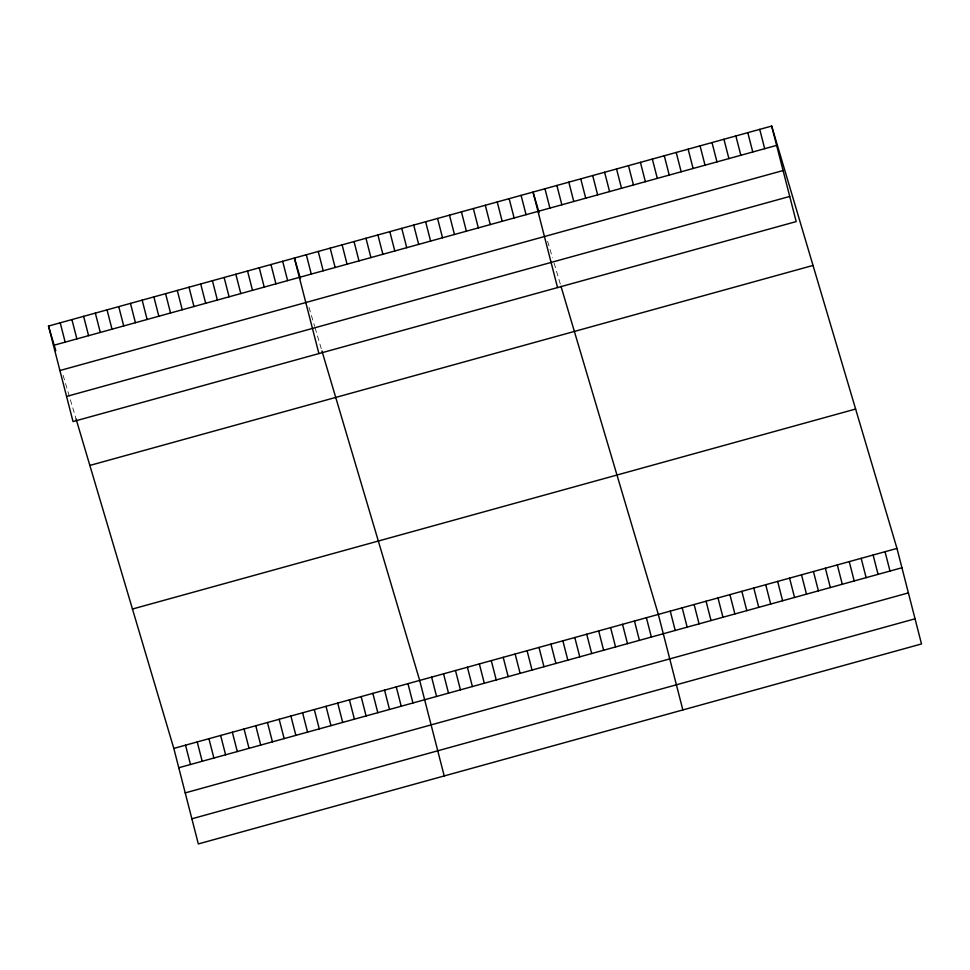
<?xml version="1.0" encoding="UTF-8"?>
<svg xmlns="http://www.w3.org/2000/svg" width="970" height="970" viewBox="0 0 970 970"><rect width="100%" height="100%" fill="white"/><g stroke="black" fill="none" stroke-linecap="round" stroke-linejoin="round"><path stroke-width="0.73" stroke-dasharray="4.85 3.64" d="M547.613 241.251L552.476 257.644M554.1 263.112L560.587 284.974M308.969 307.248L310.994 314.086M311.406 315.444L314.644 326.381M315.056 327.751L321.943 350.97M63.098 375.245L64.711 380.713M65.523 383.441L76.072 418.967"/><path stroke-width="1.45" d="M771.671 126.064L796.188 221.584L73.029 421.574L48.5 326.053L771.671 126.064L896.971 548.426L921.5 643.947L198.329 843.936L173.812 748.416L76.072 418.967M53.459 345.381L776.63 145.391M59.922 370.528L783.081 170.538M66.566 396.439L789.738 196.437M89.846 465.43L813.018 265.44M132.453 609.039L855.625 409.037M173.812 748.416L896.971 548.426M178.771 767.743L901.942 567.753M185.221 792.89L908.393 592.9M191.878 818.801L915.049 618.799M539.102 212.551L533.027 192.06L557.544 287.581M561 286.344L658.327 614.422L682.856 709.943M300.457 278.548L294.383 258.056L318.9 353.577M321.943 350.97L419.683 680.419L444.212 775.939M48.5 326.053L55.799 350.655M885.04 551.724L889.999 571.051M873.109 555.022L878.068 574.349M759.74 129.362L764.699 148.689M861.178 558.32L866.137 577.647M747.797 132.66L752.769 151.987M849.247 561.618L854.206 580.957M735.866 135.958L740.837 155.285M837.316 564.916L842.275 584.255M723.935 139.256L728.906 158.595M825.385 568.226L830.344 587.553M712.004 142.554L716.963 161.893M813.442 571.524L818.413 590.851M700.073 145.864L705.032 165.191M801.511 574.822L806.482 594.149M688.142 149.162L693.101 168.489M789.58 578.12L794.551 597.447M676.211 152.46L681.17 171.787M777.649 581.418L782.608 600.745M664.28 155.758L669.239 175.085M765.718 584.716L770.677 604.055M652.349 159.056L657.308 178.395M753.787 588.014L758.746 607.353M640.418 162.354L645.377 181.693M741.856 591.324L746.815 610.651M628.475 165.664L633.446 184.991M729.925 594.622L734.884 613.949M616.544 168.962L621.515 188.289M717.994 597.92L722.953 617.247M604.613 172.26L609.584 191.587M706.063 601.218L711.022 620.545M592.682 175.558L597.641 194.885M694.12 604.516L699.091 623.855M580.751 178.856L585.71 198.183M682.189 607.814L687.16 627.154M568.82 182.154L573.779 201.493M670.258 611.124L675.229 630.452M556.889 185.452L561.848 204.791M544.958 188.762L549.917 208.089M646.396 617.72L651.355 637.047M634.465 621.018L639.424 640.345M521.084 195.358L526.055 214.685M622.534 624.316L627.493 643.656M509.153 198.656L514.124 217.983M610.603 627.614L615.562 646.954M497.222 201.954L502.193 221.293M598.672 630.924L603.631 650.252M485.291 205.252L490.262 224.591M586.729 634.222L591.7 653.55M473.36 208.562L478.319 227.889M574.798 637.52L579.769 656.848M461.429 211.86L466.388 231.187M562.867 640.818L567.838 660.146M449.498 215.158L454.457 234.485M550.936 644.116L555.907 663.444M437.567 218.456L442.526 237.783M539.005 647.414L543.964 666.754M425.636 221.754L430.595 241.081M527.074 650.712L532.033 670.052M413.705 225.052L418.664 244.391M515.143 654.022L520.102 673.35M401.762 228.362L406.733 247.689M503.212 657.32L508.171 676.648M389.831 231.66L394.802 250.987M491.281 660.619L496.24 679.946M377.9 234.958L382.871 254.285M479.35 663.916L484.309 683.244M365.969 238.256L370.928 257.583M467.407 667.214L472.378 686.554M354.038 241.554L358.997 260.881M455.476 670.512L460.447 689.852M342.107 244.852L347.066 264.192M443.545 673.823L448.516 693.15M330.176 248.15L335.135 267.49M431.614 677.121L436.573 696.448M318.245 251.46L323.204 270.788M306.314 254.758L311.273 274.086M407.97 683.656L412.941 702.983M396.269 686.893L401.228 706.221M282.67 261.294L287.629 280.621M384.557 690.131L389.516 709.458M270.957 264.531L275.929 283.858M372.844 693.368L377.815 712.695M259.257 267.768L264.216 287.096M361.143 696.605L366.102 715.933M247.544 271.006L252.503 290.333M349.43 699.843L354.402 719.17M235.831 274.243L240.802 293.57M337.73 703.08L342.689 722.42M224.131 277.481L229.09 296.82M326.017 706.318L330.976 725.657M212.418 280.718L217.377 300.057M314.304 709.555L319.275 728.894M200.705 283.955L205.676 303.295M302.604 712.792L307.563 732.132M189.004 287.193L193.964 306.532M290.891 716.03L295.85 735.369M177.292 290.43L182.251 309.769M279.178 719.267L284.149 738.606M165.579 293.667L170.55 313.007M267.477 722.517L272.437 741.844M153.878 296.917L158.837 316.244M255.765 725.754L260.724 745.081M142.166 300.154L147.125 319.482M244.052 728.991L249.023 748.319M130.465 303.392L135.424 322.719M232.351 732.229L237.31 751.556M118.752 306.629L123.711 325.956M220.639 735.466L225.598 754.793M107.039 309.866L112.011 329.194M208.926 738.703L213.897 758.031M95.339 313.104L100.298 332.431M197.225 741.941L202.184 761.268M83.626 316.341L88.585 335.668M185.512 745.178L190.484 764.505M71.913 319.579L76.885 338.906M60.213 322.816L65.172 342.143"/></g></svg>
